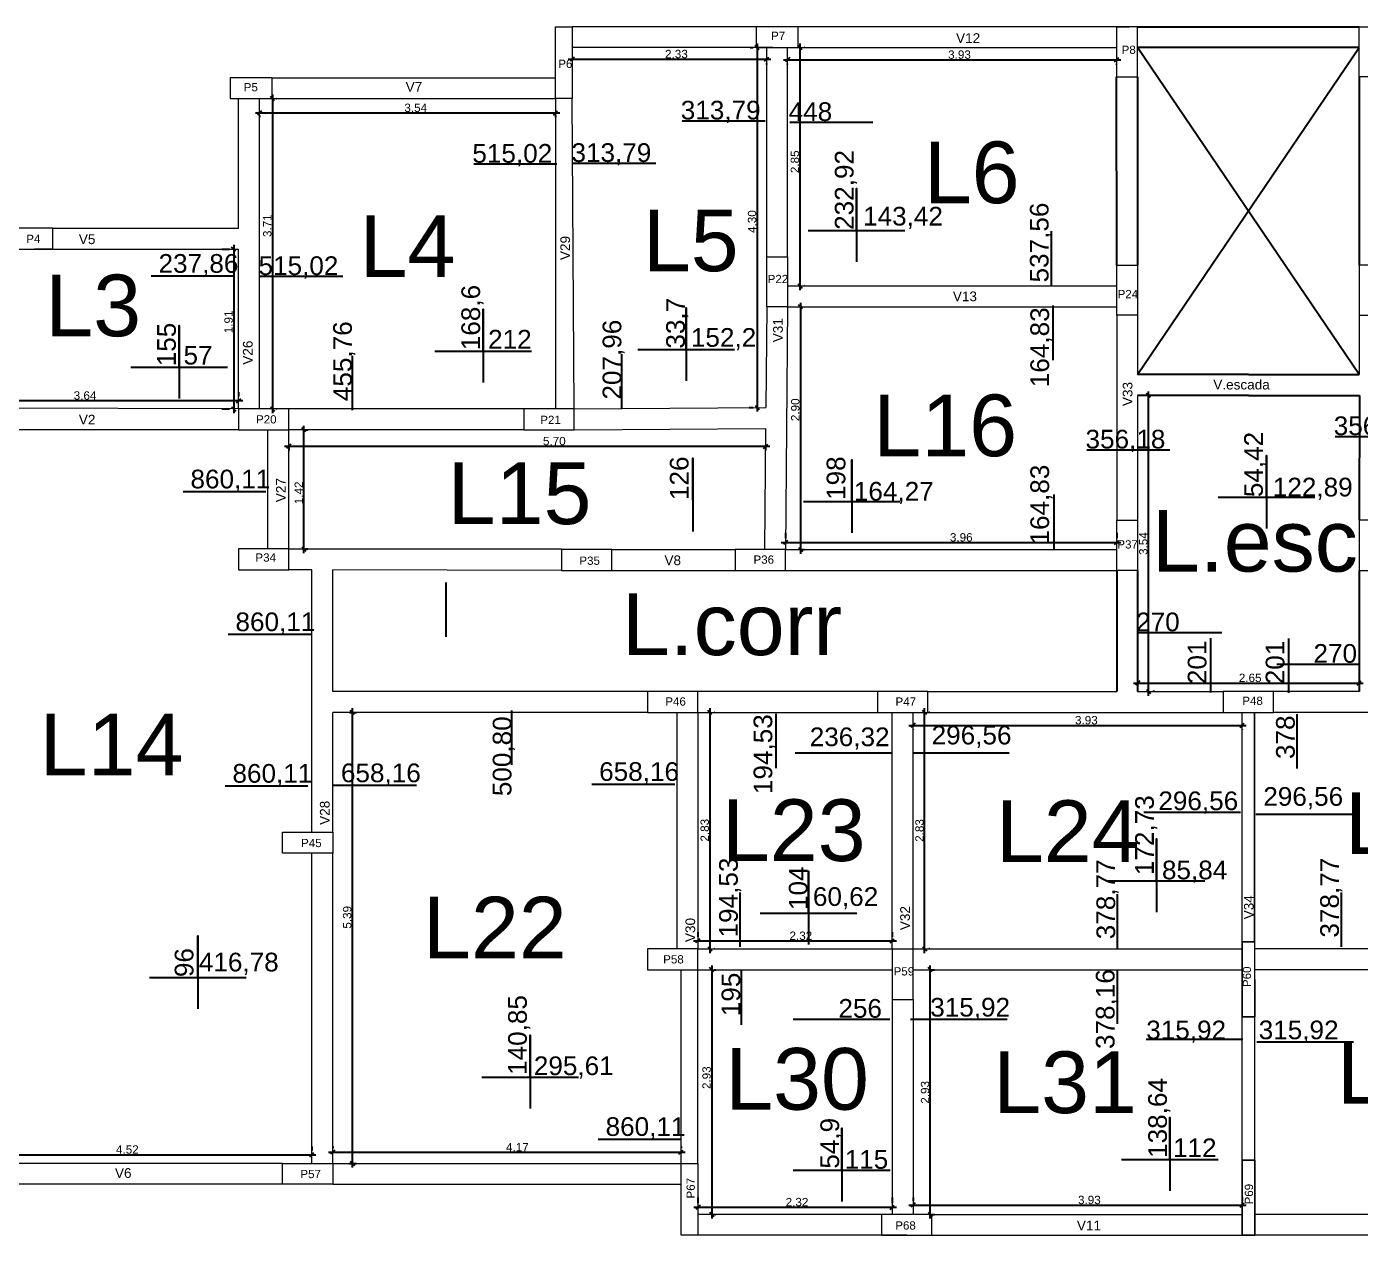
# Model space of a CAD drawing. Header units: millimetres. Extents: x 2878 to 6301, y 540 to 1980.
# Drawn here: x 2919.35 to 2935.3, y 679.32 to 693.77 of the extents above; entities that cross this region are included whole.
import ezdxf

# ---------------------------------------------------------------- set-up
doc = ezdxf.new("R2010")
doc.units = ezdxf.units.MM
doc.header["$LTSCALE"] = 4
for name, color, linetype, lineweight in [('ALVENARIA', 4, 'Continuous', 20), ('COTAS', 35, 'Continuous', 5), ('ESTRUTURA', 4, 'Continuous', 25), ('PILAR', 1, 'Continuous', 5), ('TEXTO', 5, 'Continuous', 20)]:
    doc.layers.add(name, color=color, linetype=linetype, lineweight=lineweight)
doc.layers.add('LINHA DE MOMENTOS', color=42, linetype='Continuous')
doc.styles.get("Standard").update_dxf_attribs({"font": 'arial.ttf'})
doc.dimstyles.new('ISO-25', dxfattribs={"dimscale": 0, "dimtxt": 0.1, "dimasz": 0.05, "dimexe": 0.05, "dimexo": 0.2, "dimgap": 0.01, "dimtad": 1, "dimzin": 4, "dimdsep": 46, "dimtxsty": 'Standard', "dimblk": 'OBLIQUE', "dimcen": 0.1, "dimdle": 0.05, "dimclrt": 256, "dimadec": 0, "dimazin": 0, "dimtfac": 1, "dimtix": 1, "dimtofl": 0, "dimtmove": 0, "dimatfit": 3, "dimfxl": 1, "dimtfillclr": 256, "dimarcsym": 0})

# ---------------------------------------------------------------- blocks, each defined once
blk = doc.blocks.new('PILAR')
at = {"layer": 'PILAR', "ltscale": 0.01}
blk.add_lwpolyline([(-0.15, 0), (0.1, 0), (0.1, -0.6), (-0.15, -0.6)], close=True, dxfattribs=at)
blk = doc.blocks.new('_Oblique')
at = {"color": 0, "linetype": 'ByBlock', "lineweight": -2}
blk.add_line((-0.5, -0.5), (0.5, 0.5), dxfattribs=at)
blk = doc.blocks.new('*D499')
at = {"layer": 'COTAS', "color": 0, "lineweight": -2, "transparency": 16777216}
for p, q in [((2918.198, 689.302), (2921.939, 689.302)), ((2918.248, 689.415), (2918.248, 689.352)), ((2921.889, 689.403), (2921.889, 689.352))]:
    blk.add_line(p, q, dxfattribs=at)
at = {"layer": 'Defpoints', "color": 0, "transparency": 16777216}
for p in [(2921.889, 689.302), (2918.248, 689.215), (2921.889, 689.203)]:
    blk.add_point(p, dxfattribs=at)
at = {"layer": 'COTAS', "color": 0, "lineweight": -2, "transparency": 16777216, "xscale": 0.05, "yscale": 0.05, "zscale": 0.05, "rotation": 180}
blk.add_blockref('_Oblique', (2918.248, 689.302), dxfattribs=at)
at = {"layer": 'COTAS', "color": 0, "lineweight": -2, "transparency": 16777216, "xscale": 0.05, "yscale": 0.05, "zscale": 0.05}
blk.add_blockref('_Oblique', (2921.889, 689.302), dxfattribs=at)
at = {"layer": 'COTAS', "transparency": 16777216, "insert": (2920.052, 689.363), "char_height": 0.1, "attachment_point": 5}
blk.add_mtext('3.64', dxfattribs=at)
blk = doc.blocks.new('*D500')
at = {"layer": 'COTAS', "color": 0, "lineweight": -2, "transparency": 16777216}
for p, q in [((2921.689, 691.114), (2921.78, 691.114)), ((2921.83, 691.164), (2921.83, 689.153)), ((2921.688, 689.203), (2921.78, 689.203))]:
    blk.add_line(p, q, dxfattribs=at)
at = {"layer": 'Defpoints', "color": 0, "transparency": 16777216}
for p in [(2921.889, 691.114), (2921.83, 689.203), (2921.888, 689.203)]:
    blk.add_point(p, dxfattribs=at)
at = {"layer": 'COTAS', "color": 0, "lineweight": -2, "transparency": 16777216, "xscale": 0.05, "yscale": 0.05, "zscale": 0.05}
for p, rotation in [((2921.83, 691.114), 90), ((2921.83, 689.203), 270)]:
    blk.add_blockref('_Oblique', p, dxfattribs=dict(at, rotation=rotation))
at = {"layer": 'COTAS', "transparency": 16777216, "insert": (2921.769, 690.244), "char_height": 0.1, "attachment_point": 5, "rotation": 90}
blk.add_mtext('1.91', dxfattribs=at)
blk = doc.blocks.new('*D501')
at = {"layer": 'COTAS', "color": 0, "lineweight": -2, "transparency": 16777216}
for p, q in [((2922.089, 692.742), (2925.728, 692.742)), ((2922.139, 692.713), (2922.139, 692.692)), ((2925.678, 692.713), (2925.678, 692.692))]:
    blk.add_line(p, q, dxfattribs=at)
at = {"layer": 'Defpoints', "color": 0, "transparency": 16777216}
for p in [(2922.139, 692.913), (2925.678, 692.913), (2925.678, 692.742)]:
    blk.add_point(p, dxfattribs=at)
at = {"layer": 'COTAS', "color": 0, "lineweight": -2, "transparency": 16777216, "xscale": 0.05, "yscale": 0.05, "zscale": 0.05, "rotation": 180}
blk.add_blockref('_Oblique', (2922.139, 692.742), dxfattribs=at)
at = {"layer": 'COTAS', "color": 0, "lineweight": -2, "transparency": 16777216, "xscale": 0.05, "yscale": 0.05, "zscale": 0.05}
blk.add_blockref('_Oblique', (2925.678, 692.742), dxfattribs=at)
at = {"layer": 'COTAS', "transparency": 16777216, "insert": (2924.007, 692.803), "char_height": 0.1, "attachment_point": 5}
blk.add_mtext('3.54', dxfattribs=at)
blk = doc.blocks.new('*D502')
at = {"layer": 'COTAS', "color": 0, "lineweight": -2, "transparency": 16777216}
for p, q in [((2922.293, 692.963), (2922.293, 689.153)), ((2922.339, 692.913), (2922.343, 692.913)), ((2922.339, 689.203), (2922.343, 689.203))]:
    blk.add_line(p, q, dxfattribs=at)
at = {"layer": 'Defpoints', "color": 0, "transparency": 16777216}
for p in [(2922.139, 692.913), (2922.139, 689.203), (2922.293, 689.203)]:
    blk.add_point(p, dxfattribs=at)
at = {"layer": 'COTAS', "color": 0, "lineweight": -2, "transparency": 16777216, "xscale": 0.05, "yscale": 0.05, "zscale": 0.05}
for p, rotation in [((2922.293, 692.913), 90), ((2922.293, 689.203), 270)]:
    blk.add_blockref('_Oblique', p, dxfattribs=dict(at, rotation=rotation))
at = {"layer": 'COTAS', "transparency": 16777216, "insert": (2922.232, 691.394), "char_height": 0.1, "attachment_point": 5, "rotation": 90}
blk.add_mtext('3.71', dxfattribs=at)
blk = doc.blocks.new('*D503')
at = {"layer": 'COTAS', "color": 0, "lineweight": -2, "transparency": 16777216}
for p, q in [((2925.828, 693.385), (2928.254, 693.385)), ((2925.878, 693.323), (2925.878, 693.335)), ((2928.204, 693.323), (2928.204, 693.335))]:
    blk.add_line(p, q, dxfattribs=at)
at = {"layer": 'Defpoints', "color": 0, "transparency": 16777216}
for p in [(2925.878, 693.523), (2928.204, 693.523), (2928.204, 693.385)]:
    blk.add_point(p, dxfattribs=at)
at = {"layer": 'COTAS', "color": 0, "lineweight": -2, "transparency": 16777216, "xscale": 0.05, "yscale": 0.05, "zscale": 0.05, "rotation": 180}
blk.add_blockref('_Oblique', (2925.878, 693.385), dxfattribs=at)
at = {"layer": 'COTAS', "color": 0, "lineweight": -2, "transparency": 16777216, "xscale": 0.05, "yscale": 0.05, "zscale": 0.05}
blk.add_blockref('_Oblique', (2928.204, 693.385), dxfattribs=at)
at = {"layer": 'COTAS', "transparency": 16777216, "insert": (2927.124, 693.446), "char_height": 0.1, "attachment_point": 5}
blk.add_mtext('2.33', dxfattribs=at)
blk = doc.blocks.new('*D504')
at = {"layer": 'COTAS', "color": 0, "lineweight": -2, "transparency": 16777216}
for p, q in [((2928.004, 693.523), (2928.04, 693.523)), ((2928.09, 693.573), (2928.09, 689.171)), ((2927.993, 689.221), (2928.04, 689.221))]:
    blk.add_line(p, q, dxfattribs=at)
at = {"layer": 'Defpoints', "color": 0, "transparency": 16777216}
for p in [(2928.204, 693.523), (2928.09, 689.221), (2928.193, 689.221)]:
    blk.add_point(p, dxfattribs=at)
at = {"layer": 'COTAS', "color": 0, "lineweight": -2, "transparency": 16777216, "xscale": 0.05, "yscale": 0.05, "zscale": 0.05}
for p, rotation in [((2928.09, 693.523), 90), ((2928.09, 689.221), 270)]:
    blk.add_blockref('_Oblique', p, dxfattribs=dict(at, rotation=rotation))
at = {"layer": 'COTAS', "transparency": 16777216, "insert": (2928.029, 691.443), "char_height": 0.1, "attachment_point": 5, "rotation": 90}
blk.add_mtext('4.30', dxfattribs=at)
blk = doc.blocks.new('*D505')
at = {"layer": 'COTAS', "color": 0, "lineweight": -2, "transparency": 16777216}
for p, q in [((2928.404, 693.378), (2932.438, 693.378)), ((2928.454, 693.323), (2928.454, 693.328)), ((2932.388, 693.323), (2932.388, 693.328))]:
    blk.add_line(p, q, dxfattribs=at)
at = {"layer": 'Defpoints', "color": 0, "transparency": 16777216}
for p in [(2928.454, 693.523), (2932.388, 693.523), (2932.388, 693.378)]:
    blk.add_point(p, dxfattribs=at)
at = {"layer": 'COTAS', "color": 0, "lineweight": -2, "transparency": 16777216, "xscale": 0.05, "yscale": 0.05, "zscale": 0.05, "rotation": 180}
blk.add_blockref('_Oblique', (2928.454, 693.378), dxfattribs=at)
at = {"layer": 'COTAS', "color": 0, "lineweight": -2, "transparency": 16777216, "xscale": 0.05, "yscale": 0.05, "zscale": 0.05}
blk.add_blockref('_Oblique', (2932.388, 693.378), dxfattribs=at)
at = {"layer": 'COTAS', "transparency": 16777216, "insert": (2930.509, 693.439), "char_height": 0.1, "attachment_point": 5}
blk.add_mtext('3.93', dxfattribs=at)
blk = doc.blocks.new('*D506')
at = {"layer": 'COTAS', "color": 0, "lineweight": -2, "transparency": 16777216}
for p, q in [((2928.602, 690.623), (2928.602, 693.573)), ((2928.654, 693.523), (2928.652, 693.523)), ((2928.654, 690.673), (2928.652, 690.673))]:
    blk.add_line(p, q, dxfattribs=at)
at = {"layer": 'Defpoints', "color": 0, "transparency": 16777216}
for p in [(2928.454, 693.523), (2928.602, 693.523), (2928.454, 690.673)]:
    blk.add_point(p, dxfattribs=at)
at = {"layer": 'COTAS', "color": 0, "lineweight": -2, "transparency": 16777216, "xscale": 0.05, "yscale": 0.05, "zscale": 0.05}
for p, rotation in [((2928.602, 693.523), 90), ((2928.602, 690.673), 270)]:
    blk.add_blockref('_Oblique', p, dxfattribs=dict(at, rotation=rotation))
at = {"layer": 'COTAS', "transparency": 16777216, "insert": (2928.541, 692.158), "char_height": 0.1, "attachment_point": 5, "rotation": 90}
blk.add_mtext('2.85', dxfattribs=at)
blk = doc.blocks.new('*D527')
at = {"layer": 'COTAS', "color": 0, "lineweight": -2, "transparency": 16777216}
for p, q in [((2918.248, 680.383), (2918.248, 680.336)), ((2922.764, 680.383), (2922.764, 680.336)), ((2918.198, 680.286), (2922.814, 680.286))]:
    blk.add_line(p, q, dxfattribs=at)
at = {"layer": 'Defpoints', "color": 0, "transparency": 16777216}
for p in [(2918.248, 680.183), (2922.764, 680.286), (2922.764, 680.183)]:
    blk.add_point(p, dxfattribs=at)
at = {"layer": 'COTAS', "color": 0, "lineweight": -2, "transparency": 16777216, "xscale": 0.05, "yscale": 0.05, "zscale": 0.05, "rotation": 180}
blk.add_blockref('_Oblique', (2918.248, 680.286), dxfattribs=at)
at = {"layer": 'COTAS', "color": 0, "lineweight": -2, "transparency": 16777216, "xscale": 0.05, "yscale": 0.05, "zscale": 0.05}
blk.add_blockref('_Oblique', (2922.764, 680.286), dxfattribs=at)
at = {"layer": 'COTAS', "transparency": 16777216, "insert": (2920.558, 680.348), "char_height": 0.1, "attachment_point": 5}
blk.add_mtext('4.52', dxfattribs=at)
blk = doc.blocks.new('*D533')
at = {"layer": 'COTAS', "color": 0, "lineweight": -2, "transparency": 16777216}
for p, q in [((2928.428, 687.722), (2928.428, 687.656)), ((2932.389, 687.722), (2932.389, 687.656)), ((2928.378, 687.606), (2932.439, 687.606))]:
    blk.add_line(p, q, dxfattribs=at)
at = {"layer": 'Defpoints', "color": 0, "transparency": 16777216}
for p in [(2928.428, 687.522), (2932.389, 687.606), (2932.389, 687.522)]:
    blk.add_point(p, dxfattribs=at)
at = {"layer": 'COTAS', "color": 0, "lineweight": -2, "transparency": 16777216, "xscale": 0.05, "yscale": 0.05, "zscale": 0.05, "rotation": 180}
blk.add_blockref('_Oblique', (2928.428, 687.606), dxfattribs=at)
at = {"layer": 'COTAS', "color": 0, "lineweight": -2, "transparency": 16777216, "xscale": 0.05, "yscale": 0.05, "zscale": 0.05}
blk.add_blockref('_Oblique', (2932.389, 687.606), dxfattribs=at)
at = {"layer": 'COTAS', "transparency": 16777216, "insert": (2930.53, 687.667), "char_height": 0.1, "attachment_point": 5}
blk.add_mtext('3.96', dxfattribs=at)
blk = doc.blocks.new('*D534')
at = {"layer": 'COTAS', "color": 0, "lineweight": -2, "transparency": 16777216}
for p, q in [((2928.607, 690.473), (2928.607, 687.472)), ((2928.654, 690.423), (2928.657, 690.423)), ((2928.628, 687.522), (2928.657, 687.522))]:
    blk.add_line(p, q, dxfattribs=at)
at = {"layer": 'Defpoints', "color": 0, "transparency": 16777216}
for p in [(2928.454, 690.423), (2928.428, 687.522), (2928.607, 687.522)]:
    blk.add_point(p, dxfattribs=at)
at = {"layer": 'COTAS', "color": 0, "lineweight": -2, "transparency": 16777216, "xscale": 0.05, "yscale": 0.05, "zscale": 0.05}
for p, rotation in [((2928.607, 690.423), 90), ((2928.607, 687.522), 270)]:
    blk.add_blockref('_Oblique', p, dxfattribs=dict(at, rotation=rotation))
at = {"layer": 'COTAS', "transparency": 16777216, "insert": (2928.546, 689.193), "char_height": 0.1, "attachment_point": 5, "rotation": 90}
blk.add_mtext('2.90', dxfattribs=at)
blk = doc.blocks.new('*D535')
at = {"layer": 'COTAS', "color": 0, "lineweight": -2, "transparency": 16777216}
for p, q in [((2923.014, 680.383), (2923.014, 680.366)), ((2927.179, 680.383), (2927.179, 680.366)), ((2922.964, 680.316), (2927.229, 680.316))]:
    blk.add_line(p, q, dxfattribs=at)
at = {"layer": 'Defpoints', "color": 0, "transparency": 16777216}
for p in [(2923.014, 680.183), (2927.179, 680.316), (2927.179, 680.183)]:
    blk.add_point(p, dxfattribs=at)
at = {"layer": 'COTAS', "color": 0, "lineweight": -2, "transparency": 16777216, "xscale": 0.05, "yscale": 0.05, "zscale": 0.05, "rotation": 180}
blk.add_blockref('_Oblique', (2923.014, 680.316), dxfattribs=at)
at = {"layer": 'COTAS', "color": 0, "lineweight": -2, "transparency": 16777216, "xscale": 0.05, "yscale": 0.05, "zscale": 0.05}
blk.add_blockref('_Oblique', (2927.179, 680.316), dxfattribs=at)
at = {"layer": 'COTAS', "transparency": 16777216, "insert": (2925.222, 680.376), "char_height": 0.1, "attachment_point": 5}
blk.add_mtext('4.17', dxfattribs=at)
blk = doc.blocks.new('*D536')
at = {"layer": 'COTAS', "color": 0, "lineweight": -2, "transparency": 16777216}
for p, q in [((2923.248, 685.624), (2923.248, 680.133)), ((2923.214, 685.574), (2923.298, 685.574)), ((2923.214, 680.183), (2923.298, 680.183))]:
    blk.add_line(p, q, dxfattribs=at)
at = {"layer": 'Defpoints', "color": 0, "transparency": 16777216}
for p in [(2923.014, 685.574), (2923.014, 680.183), (2923.248, 680.183)]:
    blk.add_point(p, dxfattribs=at)
at = {"layer": 'COTAS', "color": 0, "lineweight": -2, "transparency": 16777216, "xscale": 0.05, "yscale": 0.05, "zscale": 0.05}
for p, rotation in [((2923.248, 685.574), 90), ((2923.248, 680.183), 270)]:
    blk.add_blockref('_Oblique', p, dxfattribs=dict(at, rotation=rotation))
at = {"layer": 'COTAS', "transparency": 16777216, "insert": (2923.187, 683.125), "char_height": 0.1, "attachment_point": 5, "rotation": 90}
blk.add_mtext('5.39', dxfattribs=at)
blk = doc.blocks.new('*D539')
at = {"layer": 'COTAS', "color": 0, "lineweight": -2, "transparency": 16777216}
for p, q in [((2927.524, 685.624), (2927.524, 682.698)), ((2927.579, 685.574), (2927.574, 685.574)), ((2927.579, 682.748), (2927.574, 682.748))]:
    blk.add_line(p, q, dxfattribs=at)
at = {"layer": 'Defpoints', "color": 0, "transparency": 16777216}
for p in [(2927.379, 685.574), (2927.379, 682.748), (2927.524, 682.748)]:
    blk.add_point(p, dxfattribs=at)
at = {"layer": 'COTAS', "color": 0, "lineweight": -2, "transparency": 16777216, "xscale": 0.05, "yscale": 0.05, "zscale": 0.05}
for p, rotation in [((2927.524, 685.574), 90), ((2927.524, 682.748), 270)]:
    blk.add_blockref('_Oblique', p, dxfattribs=dict(at, rotation=rotation))
at = {"layer": 'COTAS', "transparency": 16777216, "insert": (2927.463, 684.166), "char_height": 0.1, "attachment_point": 5, "rotation": 90}
blk.add_mtext('2.83', dxfattribs=at)
blk = doc.blocks.new('*D540')
at = {"layer": 'COTAS', "color": 0, "lineweight": -2, "transparency": 16777216}
for p, q in [((2927.379, 682.948), (2927.379, 682.893)), ((2929.704, 682.948), (2929.704, 682.893)), ((2927.329, 682.843), (2929.754, 682.843))]:
    blk.add_line(p, q, dxfattribs=at)
at = {"layer": 'Defpoints', "color": 0, "transparency": 16777216}
for p in [(2927.379, 682.748), (2929.704, 682.843), (2929.704, 682.748)]:
    blk.add_point(p, dxfattribs=at)
at = {"layer": 'COTAS', "color": 0, "lineweight": -2, "transparency": 16777216, "xscale": 0.05, "yscale": 0.05, "zscale": 0.05, "rotation": 180}
blk.add_blockref('_Oblique', (2927.379, 682.843), dxfattribs=at)
at = {"layer": 'COTAS', "color": 0, "lineweight": -2, "transparency": 16777216, "xscale": 0.05, "yscale": 0.05, "zscale": 0.05}
blk.add_blockref('_Oblique', (2929.704, 682.843), dxfattribs=at)
at = {"layer": 'COTAS', "transparency": 16777216, "insert": (2928.612, 682.904), "char_height": 0.1, "attachment_point": 5}
blk.add_mtext('2.32', dxfattribs=at)
blk = doc.blocks.new('*D543')
at = {"layer": 'COTAS', "color": 0, "lineweight": -2, "transparency": 16777216}
for p, q in [((2929.904, 685.42), (2933.939, 685.42)), ((2929.954, 685.374), (2929.954, 685.37)), ((2933.889, 685.373), (2933.889, 685.37))]:
    blk.add_line(p, q, dxfattribs=at)
at = {"layer": 'Defpoints', "color": 0, "transparency": 16777216}
for p in [(2929.954, 685.574), (2933.889, 685.573), (2933.889, 685.42)]:
    blk.add_point(p, dxfattribs=at)
at = {"layer": 'COTAS', "color": 0, "lineweight": -2, "transparency": 16777216, "xscale": 0.05, "yscale": 0.05, "zscale": 0.05, "rotation": 180}
blk.add_blockref('_Oblique', (2929.954, 685.42), dxfattribs=at)
at = {"layer": 'COTAS', "color": 0, "lineweight": -2, "transparency": 16777216, "xscale": 0.05, "yscale": 0.05, "zscale": 0.05}
blk.add_blockref('_Oblique', (2933.889, 685.42), dxfattribs=at)
at = {"layer": 'COTAS', "transparency": 16777216, "insert": (2932.026, 685.481), "char_height": 0.1, "attachment_point": 5}
blk.add_mtext('3.93', dxfattribs=at)
blk = doc.blocks.new('*D544')
at = {"layer": 'COTAS', "color": 0, "lineweight": -2, "transparency": 16777216}
for p, q in [((2930.092, 682.698), (2930.092, 685.624)), ((2930.154, 685.574), (2930.142, 685.574)), ((2930.154, 682.748), (2930.142, 682.748))]:
    blk.add_line(p, q, dxfattribs=at)
at = {"layer": 'Defpoints', "color": 0, "transparency": 16777216}
for p in [(2929.954, 685.574), (2930.092, 685.574), (2929.954, 682.748)]:
    blk.add_point(p, dxfattribs=at)
at = {"layer": 'COTAS', "color": 0, "lineweight": -2, "transparency": 16777216, "xscale": 0.05, "yscale": 0.05, "zscale": 0.05}
for p, rotation in [((2930.092, 685.574), 90), ((2930.092, 682.748), 270)]:
    blk.add_blockref('_Oblique', p, dxfattribs=dict(at, rotation=rotation))
at = {"layer": 'COTAS', "transparency": 16777216, "insert": (2930.031, 684.163), "char_height": 0.1, "attachment_point": 5, "rotation": 90}
blk.add_mtext('2.83', dxfattribs=at)
blk = doc.blocks.new('*D547')
at = {"layer": 'COTAS', "color": 0, "lineweight": -2, "transparency": 16777216}
for p, q in [((2927.381, 679.773), (2927.381, 679.708)), ((2929.704, 679.773), (2929.704, 679.708)), ((2927.331, 679.658), (2929.754, 679.658))]:
    blk.add_line(p, q, dxfattribs=at)
at = {"layer": 'Defpoints', "color": 0, "transparency": 16777216}
for p in [(2927.381, 679.573), (2929.704, 679.658), (2929.704, 679.573)]:
    blk.add_point(p, dxfattribs=at)
at = {"layer": 'COTAS', "color": 0, "lineweight": -2, "transparency": 16777216, "xscale": 0.05, "yscale": 0.05, "zscale": 0.05, "rotation": 180}
blk.add_blockref('_Oblique', (2927.381, 679.658), dxfattribs=at)
at = {"layer": 'COTAS', "color": 0, "lineweight": -2, "transparency": 16777216, "xscale": 0.05, "yscale": 0.05, "zscale": 0.05}
blk.add_blockref('_Oblique', (2929.704, 679.658), dxfattribs=at)
at = {"layer": 'COTAS', "transparency": 16777216, "insert": (2928.566, 679.719), "char_height": 0.1, "attachment_point": 5}
blk.add_mtext('2.32', dxfattribs=at)
blk = doc.blocks.new('*D548')
at = {"layer": 'COTAS', "color": 0, "lineweight": -2, "transparency": 16777216}
for p, q in [((2927.546, 682.548), (2927.546, 679.523)), ((2927.579, 682.498), (2927.596, 682.498)), ((2927.581, 679.573), (2927.596, 679.573))]:
    blk.add_line(p, q, dxfattribs=at)
at = {"layer": 'Defpoints', "color": 0, "transparency": 16777216}
for p in [(2927.379, 682.498), (2927.381, 679.573), (2927.546, 679.573)]:
    blk.add_point(p, dxfattribs=at)
at = {"layer": 'COTAS', "color": 0, "lineweight": -2, "transparency": 16777216, "xscale": 0.05, "yscale": 0.05, "zscale": 0.05}
for p, rotation in [((2927.546, 682.498), 90), ((2927.546, 679.573), 270)]:
    blk.add_blockref('_Oblique', p, dxfattribs=dict(at, rotation=rotation))
at = {"layer": 'COTAS', "transparency": 16777216, "insert": (2927.485, 681.207), "char_height": 0.1, "attachment_point": 5, "rotation": 90}
blk.add_mtext('2.93', dxfattribs=at)
blk = doc.blocks.new('*D549')
at = {"layer": 'COTAS', "color": 0, "lineweight": -2, "transparency": 16777216}
for p, q in [((2929.954, 679.773), (2929.954, 679.734)), ((2933.889, 679.773), (2933.889, 679.734)), ((2929.904, 679.684), (2933.939, 679.684))]:
    blk.add_line(p, q, dxfattribs=at)
at = {"layer": 'Defpoints', "color": 0, "transparency": 16777216}
for p in [(2929.954, 679.573), (2933.889, 679.684), (2933.889, 679.573)]:
    blk.add_point(p, dxfattribs=at)
at = {"layer": 'COTAS', "color": 0, "lineweight": -2, "transparency": 16777216, "xscale": 0.05, "yscale": 0.05, "zscale": 0.05, "rotation": 180}
blk.add_blockref('_Oblique', (2929.954, 679.684), dxfattribs=at)
at = {"layer": 'COTAS', "color": 0, "lineweight": -2, "transparency": 16777216, "xscale": 0.05, "yscale": 0.05, "zscale": 0.05}
blk.add_blockref('_Oblique', (2933.889, 679.684), dxfattribs=at)
at = {"layer": 'COTAS', "transparency": 16777216, "insert": (2932.062, 679.745), "char_height": 0.1, "attachment_point": 5}
blk.add_mtext('3.93', dxfattribs=at)
blk = doc.blocks.new('*D550')
at = {"layer": 'COTAS', "color": 0, "lineweight": -2, "transparency": 16777216}
for p, q in [((2930.154, 682.498), (2930.209, 682.498)), ((2930.159, 679.523), (2930.159, 682.548)), ((2930.154, 679.573), (2930.209, 679.573))]:
    blk.add_line(p, q, dxfattribs=at)
at = {"layer": 'Defpoints', "color": 0, "transparency": 16777216}
for p in [(2929.954, 682.498), (2930.159, 682.498), (2929.954, 679.573)]:
    blk.add_point(p, dxfattribs=at)
at = {"layer": 'COTAS', "color": 0, "lineweight": -2, "transparency": 16777216, "xscale": 0.05, "yscale": 0.05, "zscale": 0.05}
for p, rotation in [((2930.159, 682.498), 90), ((2930.159, 679.573), 270)]:
    blk.add_blockref('_Oblique', p, dxfattribs=dict(at, rotation=rotation))
at = {"layer": 'COTAS', "transparency": 16777216, "insert": (2930.098, 681.032), "char_height": 0.1, "attachment_point": 5, "rotation": 90}
blk.add_mtext('2.93', dxfattribs=at)
blk = doc.blocks.new('*D591')
at = {"layer": 'COTAS', "color": 0, "lineweight": -2, "transparency": 16777216}
for p, q in [((2932.769, 685.774), (2932.769, 689.413)), ((2932.839, 689.363), (2932.819, 689.363)), ((2932.839, 685.824), (2932.819, 685.824))]:
    blk.add_line(p, q, dxfattribs=at)
at = {"layer": 'Defpoints', "color": 0, "transparency": 16777216}
for p in [(2932.639, 689.363), (2932.769, 689.363), (2932.639, 685.824)]:
    blk.add_point(p, dxfattribs=at)
at = {"layer": 'COTAS', "color": 0, "lineweight": -2, "transparency": 16777216, "xscale": 0.05, "yscale": 0.05, "zscale": 0.05}
for p, rotation in [((2932.769, 689.363), 90), ((2932.769, 685.824), 270)]:
    blk.add_blockref('_Oblique', p, dxfattribs=dict(at, rotation=rotation))
at = {"layer": 'COTAS', "transparency": 16777216, "insert": (2932.708, 687.593), "char_height": 0.1, "attachment_point": 5, "rotation": 90}
blk.add_mtext('3.54', dxfattribs=at)
blk = doc.blocks.new('*D592')
at = {"layer": 'COTAS', "color": 0, "lineweight": -2, "transparency": 16777216}
for p, q in [((2932.589, 685.926), (2935.338, 685.926)), ((2932.639, 686.024), (2932.639, 685.976)), ((2935.288, 686.024), (2935.288, 685.976))]:
    blk.add_line(p, q, dxfattribs=at)
at = {"layer": 'Defpoints', "color": 0, "transparency": 16777216}
for p in [(2935.288, 685.926), (2932.639, 685.824), (2935.288, 685.824)]:
    blk.add_point(p, dxfattribs=at)
at = {"layer": 'COTAS', "color": 0, "lineweight": -2, "transparency": 16777216, "xscale": 0.05, "yscale": 0.05, "zscale": 0.05, "rotation": 180}
blk.add_blockref('_Oblique', (2932.639, 685.926), dxfattribs=at)
at = {"layer": 'COTAS', "color": 0, "lineweight": -2, "transparency": 16777216, "xscale": 0.05, "yscale": 0.05, "zscale": 0.05}
blk.add_blockref('_Oblique', (2935.288, 685.926), dxfattribs=at)
at = {"layer": 'COTAS', "transparency": 16777216, "insert": (2933.985, 685.987), "char_height": 0.1, "attachment_point": 5}
blk.add_mtext('2.65', dxfattribs=at)
blk = doc.blocks.new('*D598')
at = {"layer": 'COTAS', "color": 0, "lineweight": -2, "transparency": 16777216}
for p, q in [((2922.668, 687.479), (2922.668, 689.003)), ((2922.688, 688.953), (2922.718, 688.953)), ((2922.688, 687.529), (2922.718, 687.529))]:
    blk.add_line(p, q, dxfattribs=at)
at = {"layer": 'Defpoints', "color": 0, "transparency": 16777216}
for p in [(2922.488, 688.953), (2922.668, 688.953), (2922.488, 687.529)]:
    blk.add_point(p, dxfattribs=at)
at = {"layer": 'COTAS', "color": 0, "lineweight": -2, "transparency": 16777216, "xscale": 0.05, "yscale": 0.05, "zscale": 0.05}
for p, rotation in [((2922.668, 688.953), 90), ((2922.668, 687.529), 270)]:
    blk.add_blockref('_Oblique', p, dxfattribs=dict(at, rotation=rotation))
at = {"layer": 'COTAS', "transparency": 16777216, "insert": (2922.608, 688.2), "char_height": 0.1, "attachment_point": 5, "rotation": 90}
blk.add_mtext('1.42', dxfattribs=at)
blk = doc.blocks.new('*D599')
at = {"layer": 'COTAS', "color": 0, "lineweight": -2, "transparency": 16777216}
for p, q in [((2922.438, 688.757), (2928.241, 688.757)), ((2922.488, 688.753), (2922.488, 688.707)), ((2928.191, 688.771), (2928.191, 688.707))]:
    blk.add_line(p, q, dxfattribs=at)
at = {"layer": 'Defpoints', "color": 0, "transparency": 16777216}
for p in [(2928.191, 688.971), (2922.488, 688.953), (2928.191, 688.757)]:
    blk.add_point(p, dxfattribs=at)
at = {"layer": 'COTAS', "color": 0, "lineweight": -2, "transparency": 16777216, "xscale": 0.05, "yscale": 0.05, "zscale": 0.05, "rotation": 180}
blk.add_blockref('_Oblique', (2922.488, 688.757), dxfattribs=at)
at = {"layer": 'COTAS', "color": 0, "lineweight": -2, "transparency": 16777216, "xscale": 0.05, "yscale": 0.05, "zscale": 0.05}
blk.add_blockref('_Oblique', (2928.191, 688.757), dxfattribs=at)
at = {"layer": 'COTAS', "transparency": 16777216, "insert": (2925.664, 688.818), "char_height": 0.1, "attachment_point": 5}
blk.add_mtext('5.70', dxfattribs=at)

msp = doc.modelspace()

# ---------------------------------------------------------------- linework, layer by layer
at = {"layer": 'ALVENARIA'}
for p, q in [((2928.078, 693.773), (2925.878, 693.773)), ((2928.378, 693.773), (2928.078, 693.773)), ((2928.378, 693.773), (2928.378, 693.773)), ((2932.388, 693.773), (2928.578, 693.773)), ((2928.078, 693.523), (2925.878, 693.523)), ((2928.278, 693.523), (2928.078, 693.523)), ((2928.204, 691.023), (2928.204, 693.523)), ((2928.454, 691.023), (2928.454, 693.523)), ((2928.578, 693.523), (2932.388, 693.523)), ((2922.288, 693.163), (2925.678, 693.163)), ((2921.889, 691.364), (2921.889, 692.913)), ((2922.139, 689.203), (2922.139, 692.913)), ((2922.288, 692.913), (2925.678, 692.913)), ((2925.678, 692.913), (2925.678, 689.203)), ((2925.9, 689.203), (2925.878, 692.913)), ((2919.668, 691.364), (2919.173, 691.364)), ((2919.668, 691.364), (2921.889, 691.364)), ((2919.668, 691.114), (2919.448, 691.114)), ((2919.668, 691.114), (2921.889, 691.114)), ((2921.889, 689.203), (2921.889, 691.114)), ((2928.454, 690.673), (2932.389, 690.673)), ((2928.204, 690.425), (2928.193, 689.221)), ((2928.454, 690.423), (2928.428, 687.522)), ((2928.454, 690.423), (2932.389, 690.423)), ((2932.389, 690.323), (2932.389, 687.872)), ((2932.639, 690.323), (2932.639, 689.613)), ((2935.288, 690.323), (2935.288, 689.613)), ((2932.639, 689.363), (2932.639, 687.872)), ((2921.889, 689.203), (2918.248, 689.215)), ((2925.3, 689.203), (2922.488, 689.203)), ((2925.898, 689.203), (2928.193, 689.221)), ((2921.889, 689.053), (2921.889, 689.053)), ((2925.9, 688.953), (2928.191, 688.971)), ((2928.191, 688.971), (2928.178, 687.524)), ((2921.888, 688.953), (2918.248, 688.953)), ((2922.238, 687.529), (2922.238, 688.953)), ((2922.488, 687.529), (2922.488, 688.953)), ((2925.3, 688.953), (2922.488, 688.953)), ((2922.488, 687.529), (2925.75, 687.529)), ((2926.35, 687.522), (2927.828, 687.522)), ((2928.428, 687.522), (2932.389, 687.522)), ((2922.764, 687.278), (2922.488, 687.279)), ((2922.764, 684.143), (2922.764, 687.278)), ((2925.75, 687.272), (2923.014, 687.278)), ((2923.014, 685.824), (2923.014, 687.278)), ((2926.35, 687.272), (2927.828, 687.272)), ((2928.428, 687.272), (2932.389, 687.272)), ((2926.779, 685.824), (2923.014, 685.824)), ((2929.529, 685.824), (2927.379, 685.824)), ((2930.129, 685.824), (2932.389, 685.824)), ((2932.639, 685.824), (2933.664, 685.824)), ((2935.288, 685.824), (2934.264, 685.824)), ((2923.014, 684.143), (2923.014, 685.574)), ((2926.779, 685.574), (2923.014, 685.574)), ((2927.129, 685.574), (2927.129, 682.748)), ((2927.379, 685.574), (2929.529, 685.574)), ((2927.379, 685.574), (2927.379, 682.748)), ((2929.704, 682.748), (2929.704, 685.574)), ((2929.954, 682.748), (2929.954, 685.574)), ((2930.129, 685.574), (2933.664, 685.573)), ((2933.889, 682.833), (2933.889, 685.573)), ((2933.889, 682.833), (2933.889, 685.573)), ((2933.889, 682.833), (2933.889, 685.573)), ((2933.889, 682.833), (2933.889, 685.573)), ((2934.038, 682.833), (2934.038, 685.573)), ((2934.038, 682.833), (2934.038, 685.573)), ((2934.039, 682.833), (2934.039, 685.573)), ((2934.039, 682.833), (2934.039, 685.573)), ((2937.798, 685.574), (2934.264, 685.573)), ((2922.764, 680.183), (2922.764, 683.893)), ((2923.014, 680.183), (2923.014, 683.893)), ((2927.379, 682.748), (2929.704, 682.748)), ((2929.954, 682.748), (2933.889, 682.748)), ((2937.974, 682.748), (2934.038, 682.748)), ((2927.179, 680.183), (2927.179, 682.489)), ((2927.379, 680.183), (2927.379, 682.498)), ((2927.379, 682.498), (2929.704, 682.498)), ((2929.954, 682.498), (2933.889, 682.498)), ((2937.974, 682.498), (2934.038, 682.498)), ((2929.704, 682.143), (2929.704, 679.573)), ((2929.954, 682.143), (2929.954, 679.573)), ((2933.889, 680.223), (2933.889, 681.933)), ((2933.889, 680.223), (2933.889, 681.933)), ((2933.889, 680.223), (2933.889, 681.933)), ((2933.889, 680.223), (2933.889, 681.933)), ((2934.039, 680.223), (2934.039, 681.933)), ((2934.039, 680.223), (2934.039, 681.933)), ((2934.039, 680.223), (2934.039, 681.933)), ((2934.039, 680.223), (2934.039, 681.933)), ((2922.414, 680.183), (2918.248, 680.183)), ((2923.014, 680.183), (2927.179, 680.183)), ((2922.414, 679.933), (2918.248, 679.933)), ((2923.014, 679.933), (2927.179, 679.933)), ((2927.179, 679.323), (2927.179, 679.933)), ((2929.579, 679.573), (2927.381, 679.573)), ((2929.779, 679.573), (2929.579, 679.573)), ((2930.177, 679.573), (2933.889, 679.573)), ((2937.75, 679.573), (2934.039, 679.573)), ((2929.579, 679.323), (2927.379, 679.323)), ((2929.879, 679.323), (2929.579, 679.323)), ((2929.704, 679.323), (2929.704, 679.323)), ((2929.704, 679.323), (2929.704, 679.323)), ((2930.177, 679.323), (2933.889, 679.323)), ((2937.75, 679.323), (2934.039, 679.323))]:
    msp.add_line(p, q, dxfattribs=at)
at = {"layer": 'ALVENARIA', "ltscale": 0.03}
for p, q in [((2932.388, 693.773), (2932.538, 693.773)), ((2922.639, 683.893), (2922.639, 683.893))]:
    msp.add_line(p, q, dxfattribs=at)
at = {"layer": 'ESTRUTURA'}
for p, q in [((2932.638, 693.773), (2935.289, 693.773)), ((2935.289, 693.523), (2932.638, 693.523)), ((2935.288, 689.613), (2932.638, 693.523)), ((2932.639, 689.613), (2935.289, 693.523)), ((2932.389, 690.923), (2932.388, 693.173)), ((2932.638, 693.173), (2932.639, 690.923)), ((2935.289, 693.173), (2935.288, 690.923)), ((2933.964, 689.613), (2932.639, 689.613)), ((2933.964, 689.613), (2935.288, 689.613)), ((2933.964, 689.363), (2932.639, 689.363)), ((2933.964, 689.363), (2935.291, 689.363)), ((2935.291, 689.363), (2935.288, 687.872)), ((2932.389, 687.272), (2932.389, 685.824)), ((2932.639, 687.272), (2932.639, 685.824)), ((2935.288, 687.272), (2935.288, 685.824))]:
    msp.add_line(p, q, dxfattribs=at)
at = {"layer": 'LINHA DE MOMENTOS'}
for p, q in [((2928.184, 692.645), (2927.193, 692.645)), ((2929.474, 692.627), (2928.482, 692.627)), ((2925.692, 692.128), (2924.701, 692.128)), ((2926.877, 692.137), (2925.886, 692.137)), ((2928.699, 691.338), (2929.855, 691.338)), ((2931.608, 690.68), (2931.608, 691.33)), ((2921.833, 690.789), (2920.842, 690.789)), ((2923.135, 690.785), (2922.143, 690.785)), ((2931.631, 689.788), (2931.631, 690.438)), ((2926.663, 689.913), (2927.819, 689.913)), ((2923.249, 689.19), (2923.249, 689.839)), ((2924.234, 689.894), (2925.39, 689.894)), ((2926.471, 689.209), (2926.471, 689.859)), ((2920.598, 689.701), (2921.754, 689.701)), ((2935.992, 688.871), (2935, 688.871)), ((2933.024, 688.71), (2932.032, 688.71)), ((2922.216, 688.212), (2921.225, 688.212)), ((2931.641, 687.529), (2931.641, 688.179)), ((2928.642, 688.095), (2929.798, 688.095)), ((2933.602, 688.147), (2934.758, 688.147)), ((2924.37, 686.478), (2924.37, 687.128)), ((2922.753, 686.505), (2921.762, 686.505)), ((2933.647, 686.526), (2932.655, 686.526)), ((2933.513, 685.812), (2933.513, 686.461)), ((2934.446, 685.81), (2934.446, 686.46)), ((2935.294, 686.149), (2934.302, 686.149)), ((2925.157, 684.947), (2925.157, 685.597)), ((2928.317, 684.906), (2928.317, 685.556)), ((2934.548, 684.905), (2934.548, 685.555)), ((2928.543, 685.093), (2929.699, 685.093)), ((2929.947, 685.093), (2931.103, 685.093)), ((2922.718, 684.692), (2921.726, 684.692)), ((2924.015, 684.699), (2923.024, 684.699)), ((2927.103, 684.714), (2926.111, 684.714)), ((2932.715, 684.381), (2933.871, 684.381)), ((2934.054, 684.359), (2935.21, 684.359)), ((2932.288, 683.562), (2933.444, 683.562)), ((2927.887, 682.773), (2927.887, 683.422)), ((2932.399, 682.75), (2932.399, 683.4)), ((2935.076, 682.77), (2935.076, 683.42)), ((2928.125, 683.175), (2929.281, 683.175)), ((2927.901, 681.84), (2927.901, 682.49)), ((2932.399, 681.852), (2932.399, 682.501)), ((2920.824, 682.405), (2921.98, 682.405)), ((2928.521, 681.905), (2929.677, 681.905)), ((2929.922, 681.905), (2931.078, 681.905)), ((2932.742, 681.666), (2933.898, 681.666)), ((2934.063, 681.634), (2935.219, 681.634)), ((2924.799, 681.214), (2925.955, 681.214)), ((2927.18, 680.47), (2926.188, 680.47)), ((2932.448, 680.23), (2933.604, 680.23)), ((2928.522, 680.102), (2929.678, 680.102))]:
    msp.add_line(p, q, dxfattribs=at)
for points in [[(2929.277, 691.338), (2929.277, 691.838), (2929.277, 690.963)], [(2924.812, 689.894), (2924.812, 690.394), (2924.812, 689.519)], [(2927.241, 689.913), (2927.241, 690.413), (2927.241, 689.538)], [(2921.176, 689.701), (2921.176, 690.201), (2921.176, 689.326)], [(2934.18, 688.147), (2934.18, 688.647), (2934.18, 687.772)], [(2927.322, 688.114), (2927.322, 688.615), (2927.322, 687.739)], [(2929.22, 688.095), (2929.22, 688.596), (2929.22, 687.72)], [(2932.866, 683.562), (2932.866, 684.062), (2932.866, 683.187)], [(2928.703, 683.175), (2928.703, 683.675), (2928.703, 682.8)], [(2921.402, 682.405), (2921.402, 682.905), (2921.402, 682.03)], [(2925.377, 681.214), (2925.377, 681.714), (2925.377, 680.839)], [(2933.026, 680.23), (2933.026, 680.73), (2933.026, 679.854)], [(2929.1, 680.102), (2929.1, 680.602), (2929.1, 679.726)]]:
    msp.add_lwpolyline(points, dxfattribs=at)
at = {"layer": 'PILAR', "color": 1, "ltscale": 0.01}
for points in [[(2925.678, 693.773), (2925.878, 693.773), (2925.878, 692.913), (2925.678, 692.913)], [(2928.578, 693.523), (2928.578, 693.773), (2928.078, 693.773), (2928.078, 693.523)], [(2922.288, 692.913), (2922.288, 693.163), (2921.788, 693.163), (2921.788, 692.913)], [(2933.889, 681.933), (2934.039, 681.933), (2934.039, 682.833), (2933.889, 682.833)], [(2934.039, 681.933), (2933.889, 681.933), (2933.889, 682.833), (2934.038, 682.833)], [(2934.039, 681.933), (2933.889, 681.933), (2933.889, 682.833), (2934.038, 682.833)], [(2933.889, 681.933), (2934.039, 681.933), (2934.039, 682.833), (2933.889, 682.833)], [(2927.179, 680.183), (2927.379, 680.183), (2927.379, 679.323), (2927.179, 679.323)], [(2933.889, 679.323), (2934.039, 679.323), (2934.039, 680.223), (2933.889, 680.223)], [(2934.039, 679.323), (2933.889, 679.323), (2933.889, 680.223), (2934.039, 680.223)], [(2934.039, 679.323), (2933.889, 679.323), (2933.889, 680.223), (2934.039, 680.223)], [(2933.889, 679.323), (2934.039, 679.323), (2934.039, 680.223), (2933.889, 680.223)]]:
    msp.add_lwpolyline(points, close=True, dxfattribs=at)
at = {"layer": 'PILAR', "ltscale": 0.01}
for points in [[(2919.668, 691.114), (2919.668, 691.364), (2919.173, 691.364), (2919.173, 691.114)], [(2926.779, 682.748), (2926.779, 682.498), (2927.379, 682.498), (2927.379, 682.748)]]:
    msp.add_lwpolyline(points, close=True, dxfattribs=at)

# ---------------------------------------------------------------- block references
at = {"layer": 'COTAS', "xscale": -1}
for p, rotation in [((2932.538, 693.173), 180), ((2935.438, 690.323), 180), ((2921.888, 689.053), 90), ((2925.3, 689.053), 90), ((2935.438, 687.272), 180), ((2921.888, 687.379), 90), ((2925.75, 687.372), 90), ((2927.828, 687.372), 90), ((2926.779, 685.674), 90), ((2929.529, 685.674), 90), ((2933.664, 685.673), 90), ((2929.854, 682.143), 180), ((2930.177, 679.473), 270)]:
    msp.add_blockref('PILAR', p, dxfattribs=dict(at, rotation=rotation))
at = {"layer": 'COTAS'}
for p, rotation in [((2935.389, 693.173), 180), ((2928.304, 690.423), 180), ((2932.489, 690.323), 180), ((2932.489, 687.272), 180), ((2923.014, 683.993), 270), ((2923.014, 680.033), 270)]:
    msp.add_blockref('PILAR', p, dxfattribs=dict(at, rotation=rotation))

# ---------------------------------------------------------------- texts
at = {"layer": 'COTAS', "attachment_point": 1}
for s, width, heights, insert, char_height in [('P7', 2.5, [1.872], (2928.256, 693.714), 0.0988), ('V12', 2.5, [1.872], (2930.468, 693.695), 0.116), ('P8', 2.5, [1.872], (2932.448, 693.546), 0.0988), ('P6', 2.5, [1.872], (2925.711, 693.379), 0.0988), ('V7', 2.5, [1.872], (2923.886, 693.112), 0.116), ('P5', 2.5, [1.872], (2921.95, 693.099), 0.0988), ('L6', 2.5, [1.872], (2930.082, 692.4), 0.7375), ('L4', 2.5, [1.872], (2923.335, 691.519), 0.7375), ('L5', 2.5, [1.872], (2926.722, 691.587), 0.7375), ('P4', 2.5, [1.872], (2919.349, 691.286), 0.0988), ('V5', 2.5, [1.872], (2919.978, 691.29), 0.116), ('L3', 2.5, [1.872], (2919.577, 690.809), 0.7375), ('P22', 2.5, [1.872], (2928.215, 690.806), 0.0988), ('V13', 2.5, [1.872], (2930.43, 690.607), 0.116), ('P24', 2.5, [1.872], (2932.4, 690.626), 0.0988), ('V.escada', 2.5, [1.872], (2933.544, 689.552), 0.116), ('L16', 2.5, [1.872], (2929.479, 689.375), 0.7375), ('V2', 2.5, [1.872], (2919.978, 689.133), 0.116), ('P20', 2.5, [1.872], (2922.097, 689.128), 0.0988), ('P21', 2.5, [1.872], (2925.496, 689.122), 0.0988), ('L15', 2.5, [1.872], (2924.389, 688.563), 0.7375), ('L.esc', 2.5, [1.872], (2932.81, 687.996), 0.7375), ('P37', 2.5, [1.872], (2932.397, 687.633), 0.0988), ('P34', 2.5, [1.872], (2922.09, 687.476), 0.0988), ('P35', 2.5, [1.872], (2925.964, 687.438), 0.0988), ('V8', 0.59468, [0.385], (2926.981, 687.451), 0.116), ('P36', 2.5, [1.872], (2928.046, 687.451), 0.0988), ('L.corr', 2.5, [1.872], (2926.471, 686.997), 0.7375), ('P48', 2.5, [1.872], (2933.891, 685.763), 0.0988), ('P46', 2.5, [1.872], (2926.991, 685.755), 0.0988), ('P47', 2.5, [1.872], (2929.744, 685.753), 0.0988), ('L14', 2.5, [1.872], (2919.51, 685.558), 0.7375), ('L23', 2.5, [1.872], (2927.668, 684.535), 0.7375), ('L24', 2.5, [1.872], (2930.944, 684.523), 0.7375), ('L25', 2.5, [1.872], (2935.119, 684.619), 0.7375), ('P45', 2.5, [1.872], (2922.636, 684.063), 0.0988), ('L22', 2.5, [1.872], (2924.094, 683.37), 0.7375), ('P58', 2.5, [1.872], (2926.966, 682.672), 0.0988), ('P59', 2.5, [1.872], (2929.721, 682.528), 0.0988), ('L32', 2.5, [1.872], (2935.022, 681.634), 0.7375), ('L30', 2.5, [1.872], (2927.707, 681.562), 0.7375), ('L31', 2.5, [1.872], (2930.912, 681.521), 0.7375), ('V6', 2.5, [1.872], (2920.41, 680.125), 0.116), ('P57', 2.5, [1.872], (2922.627, 680.105), 0.0988), ('P68', 2.5, [1.872], (2929.741, 679.49), 0.0988), ('V11', 2.5, [1.872], (2931.913, 679.498), 0.116)]:
    msp.add_mtext_dynamic_manual_height_columns(s, width=width, gutter_width=12.5, heights=heights, dxfattribs=dict(at, insert=insert, char_height=char_height))
at = {"layer": 'COTAS', "attachment_point": 1, "rotation": 90}
for s, insert, char_height in [('V29', (2925.736, 690.983), 0.116), ('V31', (2928.28, 690), 0.116), ('V26', (2921.94, 689.732), 0.116), ('V33', (2932.461, 689.237), 0.116), ('V27', (2922.337, 688.088), 0.116), ('V28', (2922.861, 684.23), 0.116), ('V34', (2933.911, 683.101), 0.116), ('V32', (2929.8, 682.971), 0.116), ('V30', (2927.232, 682.829), 0.116), ('P60', (2933.896, 682.291), 0.0988), ('P67', (2927.245, 679.763), 0.0988), ('P69', (2933.92, 679.692), 0.0988)]:
    msp.add_mtext_dynamic_manual_height_columns(s, width=2.5, gutter_width=12.5, heights=[1.872], dxfattribs=dict(at, insert=insert, char_height=char_height))
at = {"layer": 'TEXTO'}
for s, p in [('313,79', (2927.176, 692.664)), ('448', (2928.466, 692.646)), ('515,02', (2924.684, 692.147)), ('313,79', (2925.869, 692.156)), ('143,42', (2929.356, 691.396)), ('237,86', (2920.931, 690.831)), ('515,02', (2922.127, 690.804)), ('212', (2924.872, 689.925)), ('152,2', (2927.297, 689.946)), ('57', (2921.23, 689.734)), ('356,18', (2934.984, 688.89)), ('356,18', (2932.016, 688.73)), ('860,11', (2921.313, 688.253)), ('164,27', (2929.246, 688.107)), ('122,89', (2934.256, 688.157)), ('860,11', (2921.851, 686.546)), ('270', (2932.621, 686.545)), ('270', (2934.742, 686.168)), ('236,32', (2928.718, 685.171)), ('296,56', (2930.176, 685.192)), ('658,16', (2923.112, 684.74)), ('658,16', (2926.2, 684.756)), ('860,11', (2921.815, 684.734)), ('296,56', (2934.142, 684.458)), ('296,56', (2932.887, 684.406)), ('85,84', (2932.93, 683.579)), ('60,62', (2928.756, 683.261)), ('416,78', (2921.413, 682.478)), ('256', (2929.061, 681.924)), ('315,92', (2930.159, 681.938)), ('315,92', (2932.742, 681.666)), ('315,92', (2934.087, 681.667)), ('295,61', (2925.419, 681.238)), ('860,11', (2926.277, 680.511)), ('112', (2933.062, 680.257)), ('115', (2929.136, 680.118))]:
    msp.add_text(s, height=0.2235, dxfattribs=at).set_placement(p)
for s, p in [('232,92', (2929.242, 691.344)), ('537,56', (2931.574, 690.715)), ('168,6', (2924.776, 689.905)), ('33,7', (2927.225, 689.924)), ('164,83', (2931.58, 689.463)), ('455,76', (2923.243, 689.296)), ('207,96', (2926.465, 689.315)), ('155', (2921.138, 689.713)), ('54,42', (2934.137, 688.148)), ('126', (2927.269, 688.114)), ('198', (2929.144, 688.115)), ('164,83', (2931.58, 687.582)), ('201', (2933.462, 685.913)), ('201', (2934.394, 685.911)), ('500,80', (2925.151, 684.573)), ('194,53', (2928.27, 684.598)), ('378', (2934.518, 685.017)), ('172,73', (2932.833, 683.629)), ('194,53', (2927.858, 682.884)), ('104', (2928.692, 683.212)), ('378,77', (2932.37, 682.862)), ('378,77', (2935.046, 682.882)), ('96', (2921.348, 682.41)), ('195', (2927.887, 681.942)), ('378,16', (2932.363, 681.55)), ('140,85', (2925.335, 681.24)), ('138,64', (2932.989, 680.248)), ('54,9', (2929.069, 680.119))]:
    msp.add_text(s, height=0.2235, rotation=90, dxfattribs=at).set_placement(p)

# ---------------------------------------------------------------- dimensions: what is measured, and where the dimension line sits
at = {"layer": 'COTAS'}
for base, p1, p2, picture, middle in [((2928.204, 693.385), (2925.878, 693.523), (2928.204, 693.523), '*D503', (2927.124, 693.385)), ((2932.388, 693.378), (2928.454, 693.523), (2932.388, 693.523), '*D505', (2930.509, 693.378)), ((2925.678, 692.742), (2922.139, 692.913), (2925.678, 692.913), '*D501', (2924.007, 692.742)), ((2921.889, 689.302), (2918.248, 689.215), (2921.889, 689.203), '*D499', (2920.052, 689.302)), ((2928.191, 688.757), (2922.488, 688.953), (2928.191, 688.971), '*D599', (2925.664, 688.757)), ((2932.389, 687.606), (2928.428, 687.522), (2932.389, 687.522), '*D533', (2930.53, 687.606)), ((2935.288, 685.926), (2932.639, 685.824), (2935.288, 685.824), '*D592', (2933.985, 685.926)), ((2933.8885, 685.4195), (2929.954, 685.5737), (2933.8885, 685.5735), '*D543', (2932.0259, 685.4195)), ((2929.704017, 682.843149), (2927.379023, 682.747919), (2929.704017, 682.747919), '*D540', (2928.611832, 682.843149)), ((2922.764, 680.286), (2918.248, 680.183), (2922.764, 680.183), '*D527', (2920.558, 680.286)), ((2927.1788, 680.3161), (2923.0137, 680.1831), (2927.1788, 680.1829), '*D535', (2925.2218, 680.3161)), ((2929.704, 679.658), (2927.381, 679.573), (2929.704, 679.573), '*D547', (2928.566, 679.658)), ((2933.8889, 679.6838), (2929.954, 679.5728), (2933.8889, 679.5728), '*D549', (2932.0624, 679.6838))]:
    dim = msp.add_linear_dim(base=base, p1=p1, p2=p2, dimstyle='ISO-25', override={"dimscale": 1}, dxfattribs=at)
    dim.commit()
    dim.dimension.update_dxf_attribs({"geometry": picture, "text_midpoint": middle, "dimtype": 160})
for base, p1, p2, picture, middle in [((2928.09, 689.221), (2928.204, 693.523), (2928.193, 689.221), '*D504', (2928.09, 691.443)), ((2928.602, 693.523), (2928.454, 690.673), (2928.454, 693.523), '*D506', (2928.602, 692.158)), ((2922.293, 689.203), (2922.139, 692.913), (2922.139, 689.203), '*D502', (2922.293, 691.394)), ((2921.83, 689.203), (2921.889, 691.114), (2921.888, 689.203), '*D500', (2921.83, 690.244)), ((2928.607, 687.522), (2928.454, 690.423), (2928.428, 687.522), '*D534', (2928.607, 689.193)), ((2932.769, 689.363), (2932.639, 685.824), (2932.639, 689.363), '*D591', (2932.769, 687.593)), ((2922.668, 688.953), (2922.488, 687.529), (2922.488, 688.953), '*D598', (2922.668, 688.2)), ((2923.248, 680.183), (2923.014, 685.574), (2923.014, 680.183), '*D536', (2923.248, 683.125)), ((2927.524, 682.748), (2927.379, 685.574), (2927.379, 682.748), '*D539', (2927.524, 684.166)), ((2930.092, 685.574), (2929.954, 682.748), (2929.954, 685.574), '*D544', (2930.092, 684.163)), ((2927.5464, 679.5728), (2927.379, 682.4979), (2927.3808, 679.5728), '*D548', (2927.5464, 681.207)), ((2930.1587, 682.4979), (2929.954, 679.5728), (2929.954, 682.4979), '*D550', (2930.1587, 681.0321))]:
    dim = msp.add_linear_dim(base=base, p1=p1, p2=p2, angle=90, dimstyle='ISO-25', override={"dimscale": 1}, dxfattribs=at)
    dim.commit()
    dim.dimension.update_dxf_attribs({"geometry": picture, "text_midpoint": middle, "dimtype": 160})

doc.saveas('drawing.dxf')
